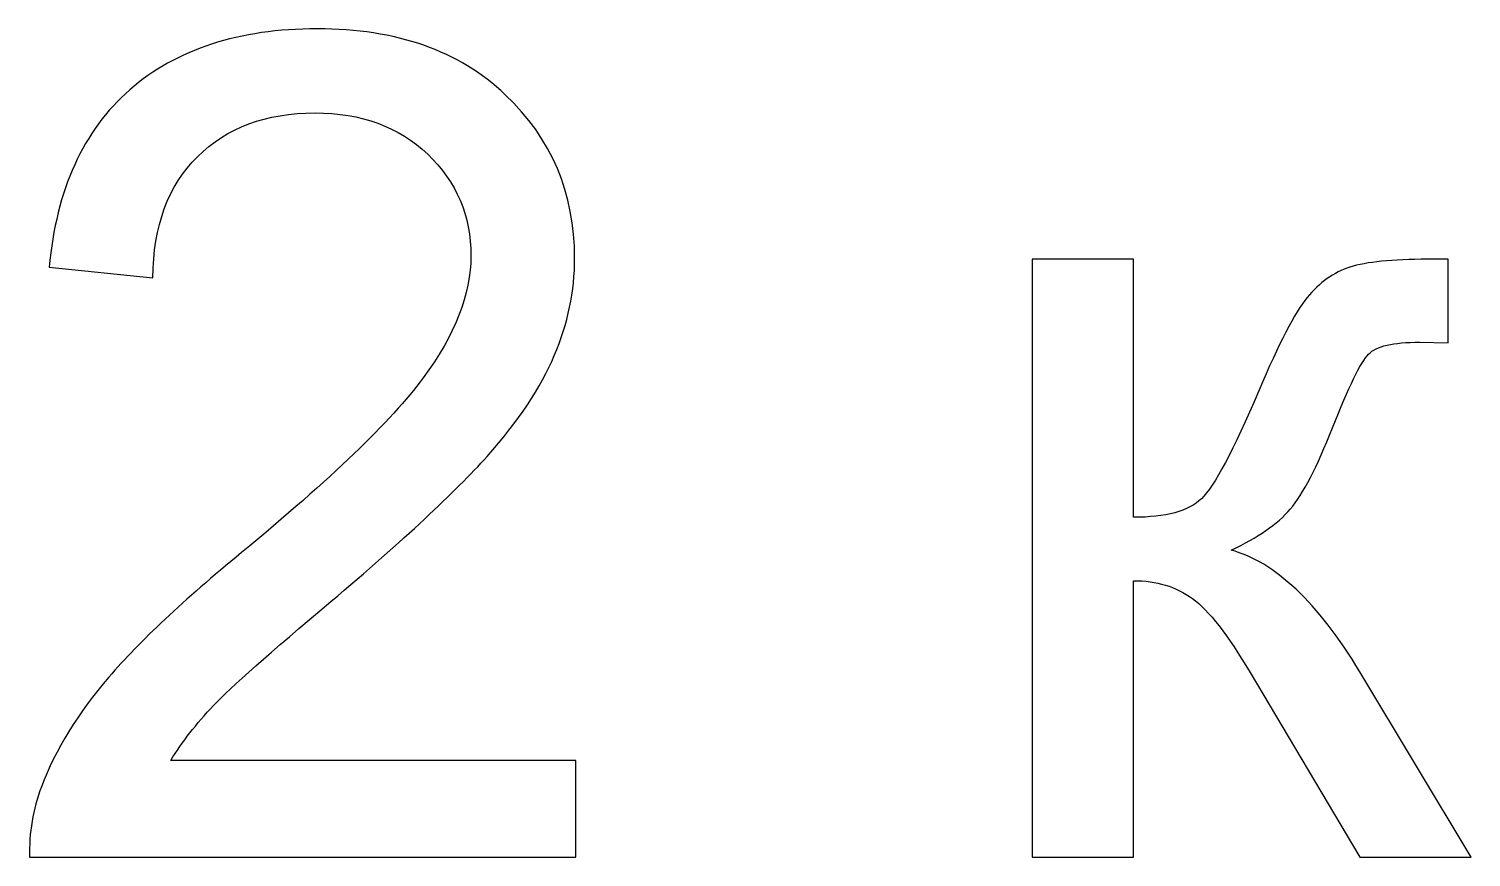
# Model space of a CAD drawing. Header units: millimetres. Extents: x -1744 to 2824, y -3870 to 2862.
# Drawn here: x 2143.87 to 2188.02, y -2410.01 to -2384.65 of the extents above; entities that cross this region are included whole.
import ezdxf

# ---------------------------------------------------------------- set-up
doc = ezdxf.new("R2010")
doc.units = ezdxf.units.MM
doc.header["$MEASUREMENT"] = 0
doc.layers.add('layer 1', color=7, linetype='Continuous')

msp = doc.modelspace()

# ---------------------------------------------------------------- linework, layer by layer
at = {"layer": 'layer 1', "color": 250}
for points, knots in [([(2160.6103, -2407.048), (2160.6103, -2407.048), (2160.6103, -2410.0113), (2160.6103, -2410.0113), (2160.6103, -2410.0113), (2160.6103, -2410.0113), (2143.8887, -2410.0113), (2143.8887, -2410.0113), (2143.8887, -2410.0113), (2143.8651, -2409.2646), (2143.9886, -2408.5473), (2144.2532, -2407.8535), (2144.2532, -2407.8535), (2144.6824, -2406.7187), (2145.3703, -2405.5957), (2146.3169, -2404.4962), (2146.3169, -2404.4962), (2147.2636, -2403.3967), (2148.6159, -2402.1267), (2150.3739, -2400.6862), (2150.3739, -2400.6862), (2153.1079, -2398.4343), (2154.9659, -2396.6528), (2155.936, -2395.3358), (2155.936, -2395.3358), (2156.912, -2394.0187), (2157.4, -2392.7723), (2157.4, -2391.5963), (2157.4, -2391.5963), (2157.4, -2390.3675), (2156.959, -2389.3327), (2156.0771, -2388.486), (2156.0771, -2388.486), (2155.1952, -2387.6452), (2154.0428, -2387.2219), (2152.6258, -2387.2219), (2152.6258, -2387.2219), (2151.1265, -2387.2219), (2149.927, -2387.6688), (2149.0274, -2388.5625), (2149.0274, -2388.5625), (2148.1279, -2389.4503), (2147.6751, -2390.685), (2147.6634, -2392.2666), (2147.6634, -2392.2666), (2147.6634, -2392.2666), (2144.4884, -2391.9491), (2144.4884, -2391.9491), (2144.4884, -2391.9491), (2144.7059, -2389.5738), (2145.5291, -2387.7628), (2146.9519, -2386.5164), (2146.9519, -2386.5164), (2148.3807, -2385.2699), (2150.2916, -2384.6466), (2152.6963, -2384.6466), (2152.6963, -2384.6466), (2155.1187, -2384.6466), (2157.0414, -2385.3169), (2158.4525, -2386.6633), (2158.4525, -2386.6633), (2159.8695, -2388.0098), (2160.575, -2389.6796), (2160.575, -2391.6669), (2160.575, -2391.6669), (2160.575, -2392.6782), (2160.3692, -2393.6718), (2159.9518, -2394.6479), (2159.9518, -2394.6479), (2159.5402, -2395.6298), (2158.8523, -2396.6587), (2157.8939, -2397.7405), (2157.8939, -2397.7405), (2156.9296, -2398.8165), (2155.3363, -2400.3041), (2153.1138, -2402.1855), (2153.1138, -2402.1855), (2151.2499, -2403.7495), (2150.0505, -2404.8078), (2149.5213, -2405.3664), (2149.5213, -2405.3664), (2148.9922, -2405.925), (2148.5571, -2406.4835), (2148.2102, -2407.048), (2148.2102, -2407.048), (2148.2102, -2407.048), (2160.6103, -2407.048), (2160.6103, -2407.048)], [0, 0, 0, 0, 0.0434783, 0.0434783, 0.0434783, 0.0434783, 0.0869565, 0.0869565, 0.0869565, 0.0869565, 0.1304348, 0.1304348, 0.1304348, 0.1304348, 0.173913, 0.173913, 0.173913, 0.173913, 0.2173913, 0.2173913, 0.2173913, 0.2173913, 0.2608696, 0.2608696, 0.2608696, 0.2608696, 0.3043478, 0.3043478, 0.3043478, 0.3043478, 0.3478261, 0.3478261, 0.3478261, 0.3478261, 0.3913043, 0.3913043, 0.3913043, 0.3913043, 0.4347826, 0.4347826, 0.4347826, 0.4347826, 0.4782609, 0.4782609, 0.4782609, 0.4782609, 0.5217391, 0.5217391, 0.5217391, 0.5217391, 0.5652174, 0.5652174, 0.5652174, 0.5652174, 0.6086957, 0.6086957, 0.6086957, 0.6086957, 0.6521739, 0.6521739, 0.6521739, 0.6521739, 0.6956522, 0.6956522, 0.6956522, 0.6956522, 0.7391304, 0.7391304, 0.7391304, 0.7391304, 0.7826087, 0.7826087, 0.7826087, 0.7826087, 0.826087, 0.826087, 0.826087, 0.826087, 0.8695652, 0.8695652, 0.8695652, 0.8695652, 0.9130435, 0.9130435, 0.9130435, 0.9130435, 1, 1, 1, 1]), ([(2174.5803, -2391.7022), (2174.5803, -2391.7022), (2177.6847, -2391.7022), (2177.6847, -2391.7022), (2177.6847, -2391.7022), (2177.6847, -2391.7022), (2177.6847, -2399.6044), (2177.6847, -2399.6044), (2177.6847, -2399.6044), (2178.6725, -2399.6044), (2179.3663, -2399.4162), (2179.7661, -2399.0341), (2179.7661, -2399.0341), (2180.16, -2398.6578), (2180.7421, -2397.5583), (2181.5182, -2395.7297), (2181.5182, -2395.7297), (2182.1297, -2394.2833), (2182.6236, -2393.3308), (2182.9999, -2392.8722), (2182.9999, -2392.8722), (2183.382, -2392.4136), (2183.8171, -2392.102), (2184.311, -2391.9432), (2184.311, -2391.9432), (2184.8108, -2391.7845), (2185.6045, -2391.7022), (2186.6923, -2391.7022), (2186.6923, -2391.7022), (2186.6923, -2391.7022), (2187.3155, -2391.7022), (2187.3155, -2391.7022), (2187.3155, -2391.7022), (2187.3155, -2391.7022), (2187.3155, -2394.2598), (2187.3155, -2394.2598), (2187.3155, -2394.2598), (2187.3155, -2394.2598), (2186.4512, -2394.2422), (2186.4512, -2394.2422), (2186.4512, -2394.2422), (2185.6339, -2394.2422), (2185.1106, -2394.3656), (2184.8813, -2394.6067), (2184.8813, -2394.6067), (2184.6403, -2394.8595), (2184.2699, -2395.6121), (2183.776, -2396.8645), (2183.776, -2396.8645), (2183.3056, -2398.0639), (2182.8764, -2398.8929), (2182.4825, -2399.3516), (2182.4825, -2399.3516), (2182.0944, -2399.8102), (2181.4888, -2400.2276), (2180.6715, -2400.6098), (2180.6715, -2400.6098), (2182.0062, -2400.9684), (2183.3232, -2402.209), (2184.6168, -2404.3375), (2184.6168, -2404.3375), (2184.6168, -2404.3375), (2188.0211, -2410.0113), (2188.0211, -2410.0113), (2188.0211, -2410.0113), (2188.0211, -2410.0113), (2184.6109, -2410.0113), (2184.6109, -2410.0113), (2184.6109, -2410.0113), (2184.6109, -2410.0113), (2181.2536, -2404.3551), (2181.2536, -2404.3551), (2181.2536, -2404.3551), (2180.5775, -2403.2086), (2179.9895, -2402.456), (2179.4897, -2402.0915), (2179.4897, -2402.0915), (2178.9841, -2401.7269), (2178.3844, -2401.5447), (2177.6847, -2401.5447), (2177.6847, -2401.5447), (2177.6847, -2401.5447), (2177.6847, -2410.0113), (2177.6847, -2410.0113), (2177.6847, -2410.0113), (2177.6847, -2410.0113), (2174.5803, -2410.0113), (2174.5803, -2410.0113), (2174.5803, -2410.0113), (2174.5803, -2410.0113), (2174.5803, -2391.7022), (2174.5803, -2391.7022)], [0, 0, 0, 0, 0.0416667, 0.0416667, 0.0416667, 0.0416667, 0.0833333, 0.0833333, 0.0833333, 0.0833333, 0.125, 0.125, 0.125, 0.125, 0.1666667, 0.1666667, 0.1666667, 0.1666667, 0.2083333, 0.2083333, 0.2083333, 0.2083333, 0.25, 0.25, 0.25, 0.25, 0.2916667, 0.2916667, 0.2916667, 0.2916667, 0.3333333, 0.3333333, 0.3333333, 0.3333333, 0.375, 0.375, 0.375, 0.375, 0.4166667, 0.4166667, 0.4166667, 0.4166667, 0.4583333, 0.4583333, 0.4583333, 0.4583333, 0.5, 0.5, 0.5, 0.5, 0.5416667, 0.5416667, 0.5416667, 0.5416667, 0.5833333, 0.5833333, 0.5833333, 0.5833333, 0.625, 0.625, 0.625, 0.625, 0.6666667, 0.6666667, 0.6666667, 0.6666667, 0.7083333, 0.7083333, 0.7083333, 0.7083333, 0.75, 0.75, 0.75, 0.75, 0.7916667, 0.7916667, 0.7916667, 0.7916667, 0.8333333, 0.8333333, 0.8333333, 0.8333333, 0.875, 0.875, 0.875, 0.875, 0.9166667, 0.9166667, 0.9166667, 0.9166667, 1, 1, 1, 1])]:
    msp.add_open_spline(points, degree=3, knots=knots, dxfattribs=at)

doc.saveas('drawing.dxf')
